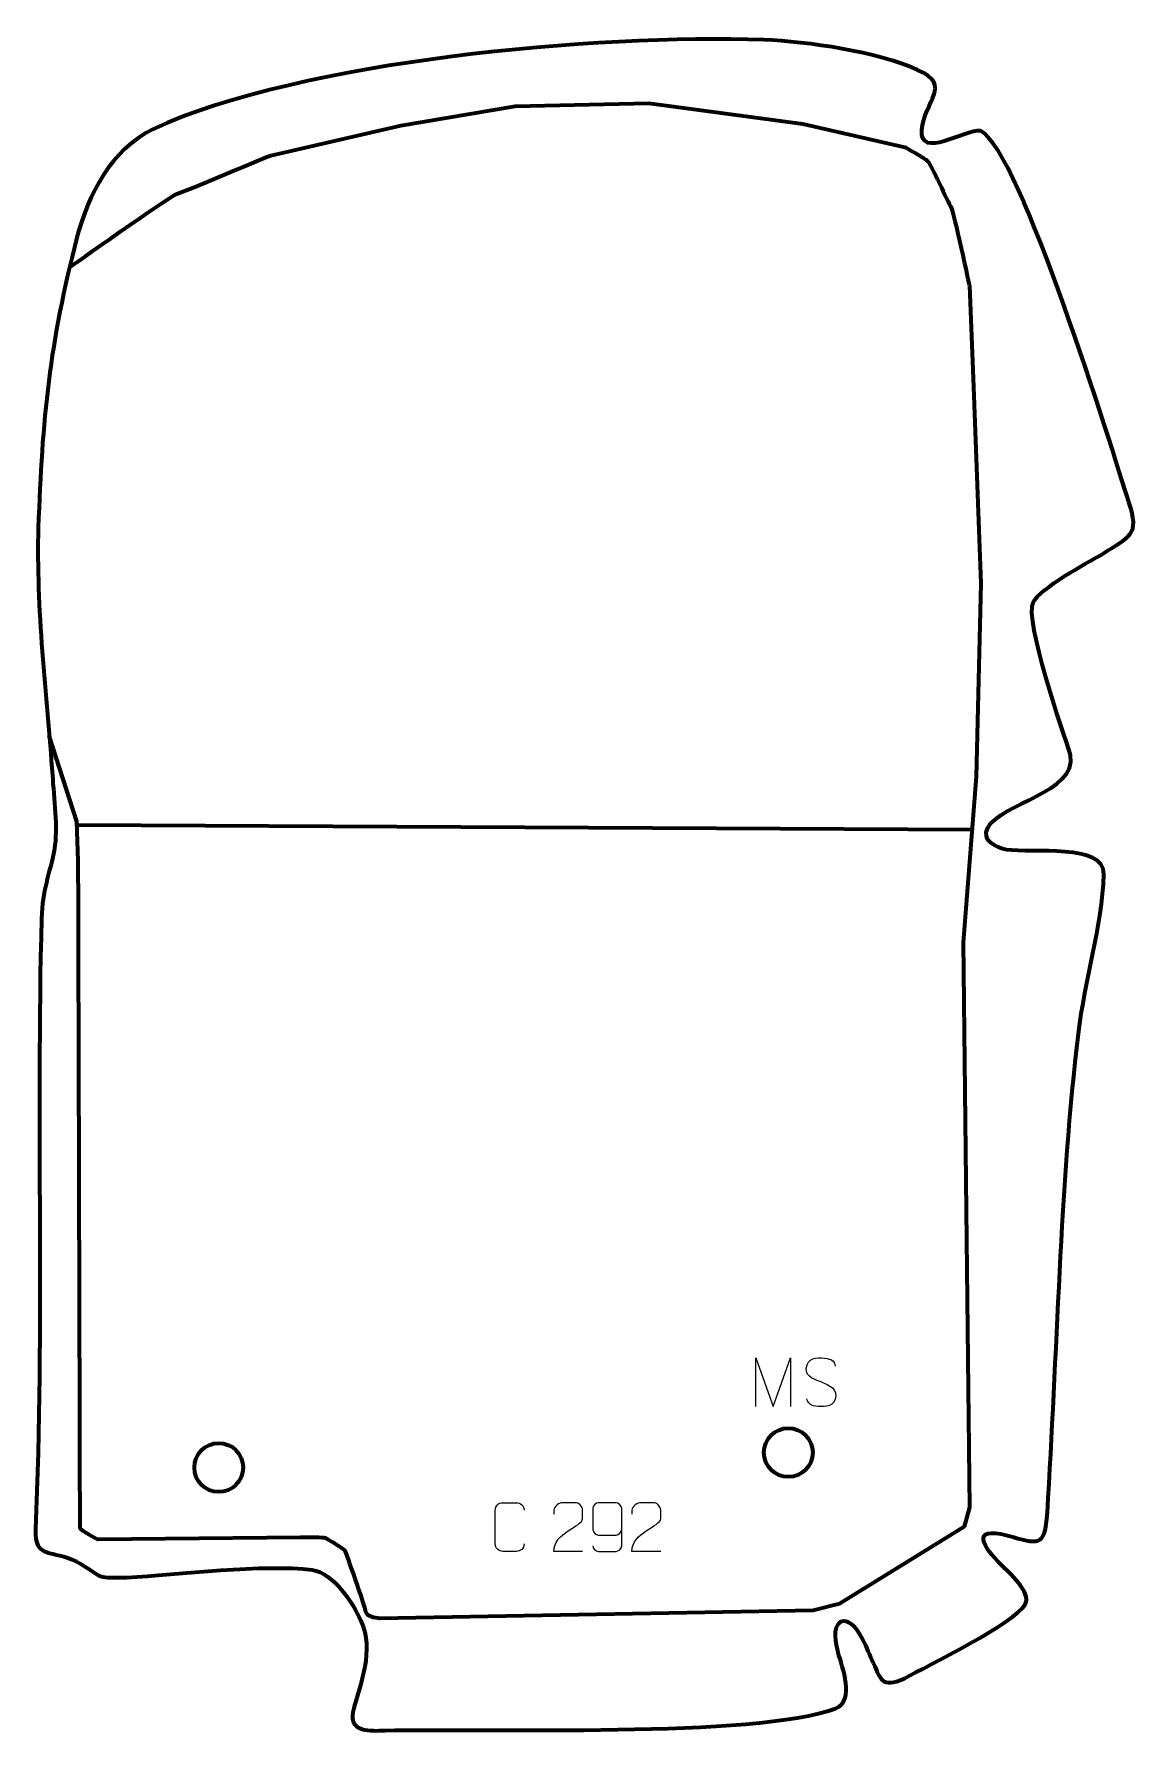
# Model space of a CAD drawing. Header units: millimetres. Extents: x -485 to 82, y -113 to 760.
import ezdxf

# ---------------------------------------------------------------- set-up
doc = ezdxf.new("R2010")
doc.units = ezdxf.units.MM
doc.header["$MEASUREMENT"] = 0
doc.layers.add('layer 2', color=7, linetype='Continuous')
doc.layers.add('layer 3', color=7, linetype='Continuous')

msp = doc.modelspace()

# ---------------------------------------------------------------- linework, layer by layer
at = {"layer": 'layer 2', "color": 140, "lineweight": 158}
msp.add_open_spline([(-466.4961, 640.5502), (-466.4961, 640.5502), (-414.4429, 677.281), (-412.3263, 677.8102), (-412.3263, 677.8102), (-410.2097, 678.3394), (-363.3784, 697.9186), (-363.3784, 697.9186), (-363.3784, 697.9186), (-363.3784, 697.9186), (-296.7033, 713.2644), (-296.7033, 713.2644), (-296.7033, 713.2644), (-296.7033, 713.2644), (-238.2303, 723.054), (-238.2303, 723.054), (-238.2303, 723.054), (-238.2303, 723.054), (-169.7032, 724.6415), (-169.7032, 724.6415), (-169.7032, 724.6415), (-169.7032, 724.6415), (-90.8572, 714.0582), (-90.8572, 714.0582), (-90.8572, 714.0582), (-90.8572, 714.0582), (-38.4697, 702.1519), (-38.4697, 702.1519), (-38.4697, 702.1519), (-38.4697, 702.1519), (-28.4155, 696.5956), (-26.828, 695.0081), (-26.828, 695.0081), (-25.2405, 693.4206), (-16.2446, 673.5769), (-14.9217, 671.4602), (-14.9217, 671.4602), (-13.5988, 669.3435), (-5.3967, 630.9789), (-5.3967, 630.9789), (-5.3967, 630.9789), (-5.3967, 630.9789), (-3.28, 579.3851), (-3.28, 579.3851), (-3.28, 579.3851), (-3.28, 579.3851), (0.4245, 478.5786), (0.4245, 478.5786), (0.4245, 478.5786), (0.4245, 478.5786), (-1.9568, 379.6243), (-1.9568, 379.6243), (-1.9568, 379.6243), (-1.9568, 379.6243), (-8.5714, 294.6929), (-8.5714, 294.6929), (-8.5714, 294.6929), (-8.5714, 294.6929), (-5.396, 5.0886), (-5.396, 5.0886), (-5.396, 5.0886), (-5.396, 5.0886), (-8.0419, -4.7892), (-8.0419, -4.7892), (-8.0419, -4.7892), (-8.0419, -4.7892), (-72.0711, -44.3004), (-72.0711, -44.3004), (-72.0711, -44.3004), (-72.0711, -44.3004), (-85.4985, -47.6786), (-85.4985, -47.6786), (-85.4985, -47.6786), (-85.4985, -47.6786), (-307.4841, -51.7132), (-307.4841, -51.7132), (-307.4841, -51.7132), (-307.4841, -51.7132), (-314.0988, -51.4486), (-314.6279, -48.2736), (-314.6279, -48.2736), (-315.157, -45.0986), (-325.2112, -17.0528), (-325.2112, -17.0528), (-325.2112, -17.0528), (-325.2112, -17.0528), (-334.207, -10.7028), (-336.0591, -10.4382), (-336.0591, -10.4382), (-337.9112, -10.1736), (-348.23, -10.1736), (-348.23, -10.1736), (-348.23, -10.1736), (-348.23, -10.1736), (-451.9467, -11.232), (-451.9467, -11.232), (-451.9467, -11.232), (-451.9467, -11.232), (-461.0748, -6.734), (-461.0748, -5.4111), (-461.0748, -5.4111), (-461.0748, -4.0882), (-462.0008, 336.4308), (-462.0008, 336.4308), (-462.0008, 336.4308), (-462.0008, 336.4308), (-462.6622, 356.6715), (-462.6622, 356.6715), (-462.6622, 356.6715), (-462.6622, 356.6715), (-476.8723, 400.4214), (-476.8723, 400.4214)], degree=3, knots=[0, 0, 0, 0, 0.03448276, 0.03448276, 0.03448276, 0.03448276, 0.06896552, 0.06896552, 0.06896552, 0.06896552, 0.10344828, 0.10344828, 0.10344828, 0.10344828, 0.13793103, 0.13793103, 0.13793103, 0.13793103, 0.17241379, 0.17241379, 0.17241379, 0.17241379, 0.20689655, 0.20689655, 0.20689655, 0.20689655, 0.24137931, 0.24137931, 0.24137931, 0.24137931, 0.27586207, 0.27586207, 0.27586207, 0.27586207, 0.31034483, 0.31034483, 0.31034483, 0.31034483, 0.34482759, 0.34482759, 0.34482759, 0.34482759, 0.37931034, 0.37931034, 0.37931034, 0.37931034, 0.4137931, 0.4137931, 0.4137931, 0.4137931, 0.44827586, 0.44827586, 0.44827586, 0.44827586, 0.48275862, 0.48275862, 0.48275862, 0.48275862, 0.51724138, 0.51724138, 0.51724138, 0.51724138, 0.55172414, 0.55172414, 0.55172414, 0.55172414, 0.5862069, 0.5862069, 0.5862069, 0.5862069, 0.62068966, 0.62068966, 0.62068966, 0.62068966, 0.65517241, 0.65517241, 0.65517241, 0.65517241, 0.68965517, 0.68965517, 0.68965517, 0.68965517, 0.72413793, 0.72413793, 0.72413793, 0.72413793, 0.75862069, 0.75862069, 0.75862069, 0.75862069, 0.79310345, 0.79310345, 0.79310345, 0.79310345, 0.82758621, 0.82758621, 0.82758621, 0.82758621, 0.86206897, 0.86206897, 0.86206897, 0.86206897, 0.89655172, 0.89655172, 0.89655172, 0.89655172, 0.93103448, 0.93103448, 0.93103448, 0.93103448, 1, 1, 1, 1], dxfattribs=at)
msp.add_open_spline([(-462.6056, 354.9402), (-462.6056, 354.9402), (-4.0642, 352.5643), (-4.0642, 352.5643)], degree=3, dxfattribs=at)
at = {"layer": 'layer 3', "color": 250, "lineweight": 200}
for centre in [(-98.1986, 33.2833), (-390.0341, 25.6101)]:
    msp.add_ellipse(centre, major_axis=(0, 12.5), ratio=1, dxfattribs=at)
at = {"layer": 'layer 3', "color": 242, "lineweight": 158}
msp.add_open_spline([(34.5, 2.5372), (33.3483, -15.7994), (29.9254, -13.4186), (14.0131, -9.2159), (14.0131, -9.2159), (-5.6315, -4.0275), (2.0793, -15.6374), (10.7708, -24.2343), (10.7708, -24.2343), (14.8388, -28.2581), (26.4964, -37.9956), (23.1373, -44.4971), (23.1373, -44.4971), (18.3707, -53.723), (-27.2654, -76.1512), (-38.7503, -82.5613), (-38.7503, -82.5613), (-50.7545, -87.57), (-50.8096, -83.0518), (-55.567, -72.5119), (-55.567, -72.5119), (-57.8132, -67.7975), (-64.0056, -50.5158), (-71.2329, -53.2894), (-71.2329, -53.2894), (-75.8274, -56.2282), (-73.6301, -64.794), (-72.6893, -69.2003), (-72.6893, -69.2003), (-70.6066, -76.5946), (-63.817, -93.9646), (-74.0841, -97.8265), (-74.0841, -97.8265), (-114.2216, -112.9239), (-254.4591, -107.9334), (-304.7879, -109.1282), (-304.7879, -109.1282), (-312.4398, -109.3099), (-323.045, -110.1559), (-321.4147, -99.7887), (-321.4147, -99.7887), (-317.5563, -84.7177), (-310.1733, -68.1003), (-317.2287, -52.8948), (-317.2287, -52.8948), (-321.4908, -43.7092), (-331.2233, -28.3073), (-342.1498, -26.843), (-342.1498, -26.843), (-366.2971, -23.6069), (-411.1715, -29.361), (-437.175, -30.6473), (-437.175, -30.6473), (-455.1321, -31.3758), (-448.754, -30.0186), (-463.1301, -22.4656), (-463.1301, -22.4656), (-474.837, -16.3149), (-484.6514, -21.6405), (-483.9596, -5.8911), (-483.9596, -5.8911), (-479.383, 98.3153), (-483.6283, 202.791), (-480.8539, 306.8873), (-480.8539, 306.8873), (-480.4553, 321.8401), (-476.8279, 328.9283), (-474.2471, 342.5476), (-474.2471, 342.5476), (-472.3602, 352.505), (-474.6806, 369.1521), (-475.2354, 380.2867), (-475.2354, 380.2867), (-478.2655, 420.7357), (-483.8054, 466.8925), (-482.4824, 507.1209), (-482.4824, 507.1209), (-480.6721, 562.3751), (-476.6553, 602.578), (-462.6871, 655.7618), (-462.6871, 655.7618), (-456.6592, 678.5273), (-445.368, 700.2418), (-423.683, 711.4068), (-423.683, 711.4068), (-346.5628, 746.5458), (-196.679, 760.0458), (-110.754, 757.0716), (-110.754, 757.0716), (-88.2254, 756.1409), (-52.5115, 750.9665), (-32.1159, 741.7932), (-32.1159, 741.7932), (-13.4329, 733.3901), (-28.7729, 726.156), (-29.8404, 710.6764), (-29.8404, 710.6764), (-30.8751, 695.6719), (-8.3195, 711.1009), (0.2499, 710.4777), (0.2499, 710.4777), (20.9448, 700.2689), (67.5016, 547.3415), (76.3264, 520.2525), (76.3264, 520.2525), (81.9345, 503.0375), (76.9328, 502.8427), (62.5135, 493.6116), (62.5135, 493.6116), (54.4861, 488.7971), (30.8098, 476.3267), (27.2008, 468.7904), (27.2008, 468.7904), (22.8157, 459.6334), (42.269, 403.351), (46.4326, 390.5627), (46.4326, 390.5627), (49.6498, 371.3372), (10.7789, 366.0518), (3.9852, 353.4349), (3.9852, 353.4349), (0.5122, 346.9848), (8.2366, 343.084), (13.6252, 342.169), (13.6252, 342.169), (26.6122, 340.1984), (63.9298, 345.5053), (63.4608, 329.6591), (63.4608, 329.6591), (62.6641, 302.7398), (53.755, 275.641), (50.4137, 247.8954), (50.4137, 247.8954), (41.1266, 170.7765), (39.5743, 81.7665), (34.5, 2.5372)], degree=3, knots=[0, 0, 0, 0, 0.02857143, 0.02857143, 0.02857143, 0.02857143, 0.05714286, 0.05714286, 0.05714286, 0.05714286, 0.08571429, 0.08571429, 0.08571429, 0.08571429, 0.11428571, 0.11428571, 0.11428571, 0.11428571, 0.14285714, 0.14285714, 0.14285714, 0.14285714, 0.17142857, 0.17142857, 0.17142857, 0.17142857, 0.2, 0.2, 0.2, 0.2, 0.22857143, 0.22857143, 0.22857143, 0.22857143, 0.25714286, 0.25714286, 0.25714286, 0.25714286, 0.28571429, 0.28571429, 0.28571429, 0.28571429, 0.31428571, 0.31428571, 0.31428571, 0.31428571, 0.34285714, 0.34285714, 0.34285714, 0.34285714, 0.37142857, 0.37142857, 0.37142857, 0.37142857, 0.4, 0.4, 0.4, 0.4, 0.42857143, 0.42857143, 0.42857143, 0.42857143, 0.45714286, 0.45714286, 0.45714286, 0.45714286, 0.48571429, 0.48571429, 0.48571429, 0.48571429, 0.51428571, 0.51428571, 0.51428571, 0.51428571, 0.54285714, 0.54285714, 0.54285714, 0.54285714, 0.57142857, 0.57142857, 0.57142857, 0.57142857, 0.6, 0.6, 0.6, 0.6, 0.62857143, 0.62857143, 0.62857143, 0.62857143, 0.65714286, 0.65714286, 0.65714286, 0.65714286, 0.68571429, 0.68571429, 0.68571429, 0.68571429, 0.71428571, 0.71428571, 0.71428571, 0.71428571, 0.74285714, 0.74285714, 0.74285714, 0.74285714, 0.77142857, 0.77142857, 0.77142857, 0.77142857, 0.8, 0.8, 0.8, 0.8, 0.82857143, 0.82857143, 0.82857143, 0.82857143, 0.85714286, 0.85714286, 0.85714286, 0.85714286, 0.88571429, 0.88571429, 0.88571429, 0.88571429, 0.91428571, 0.91428571, 0.91428571, 0.91428571, 0.94285714, 0.94285714, 0.94285714, 0.94285714, 1, 1, 1, 1], dxfattribs=at)
at = {"layer": 'layer 3', "color": 250, "lineweight": 9}
for points, knots in [([(-114.8468, 56.8156), (-114.8468, 56.8156), (-114.8468, 81.7735), (-114.8468, 81.7735), (-114.8468, 81.7735), (-114.8468, 81.7735), (-105.9217, 56.8156), (-105.9217, 56.8156), (-105.9217, 56.8156), (-105.9217, 56.8156), (-97.1618, 81.773), (-97.1618, 81.773), (-97.1618, 81.773), (-97.1618, 81.773), (-97.1618, 56.8156), (-97.1618, 56.8156)], [0, 0, 0, 0, 0.2, 0.2, 0.2, 0.2, 0.4, 0.4, 0.4, 0.4, 0.6, 0.6, 0.6, 0.6, 1, 1, 1, 1]), ([(-81.4546, 69.4655), (-85.7029, 70.9359), (-90.611, 72.7317), (-88.6059, 78.252), (-88.6059, 78.252), (-87.1024, 82.3919), (-81.8888, 82.0034), (-78.2852, 81.4023), (-78.2852, 81.4023), (-75.4246, 80.9251), (-74.5599, 79.7119), (-74.2493, 77.6278)], [0, 0, 0, 0, 0.25, 0.25, 0.25, 0.25, 0.5, 0.5, 0.5, 0.5, 1, 1, 1, 1]), ([(-81.4546, 69.4654), (-77.436, 67.8187), (-72.4065, 65.9304), (-74.2405, 60.5701), (-74.2405, 60.5701), (-75.7003, 56.3037), (-80.6111, 56.5604), (-84.3372, 57.1151), (-84.3372, 57.1151), (-87.0872, 57.5249), (-88.3081, 58.7384), (-88.6861, 60.8506)], [0, 0, 0, 0, 0.25, 0.25, 0.25, 0.25, 0.5, 0.5, 0.5, 0.5, 1, 1, 1, 1]), ([(-233.5466, -13.5493), (-233.6864, -15.8727), (-235.3636, -17.3523), (-237.5113, -17.3631), (-237.5113, -17.3631), (-239.8432, -17.3627), (-242.1751, -17.3627), (-244.5066, -17.3631), (-244.5066, -17.3631), (-246.4316, -17.4685), (-248.4037, -15.584), (-248.3925, -13.5667), (-248.3925, -13.5667), (-248.3921, -7.7966), (-248.3921, -2.0269), (-248.3925, 3.7424), (-248.3925, 3.7424), (-248.3883, 5.8805), (-246.6416, 7.5997), (-244.4892, 7.5862), (-244.4892, 7.5862), (-242.1635, 7.5862), (-239.8374, 7.5862), (-237.5113, 7.5862), (-237.5113, 7.5862), (-235.5647, 7.6217), (-233.5733, 6.1302), (-233.5466, 3.6926)], [0, 0, 0, 0, 0.125, 0.125, 0.125, 0.125, 0.25, 0.25, 0.25, 0.25, 0.375, 0.375, 0.375, 0.375, 0.5, 0.5, 0.5, 0.5, 0.625, 0.625, 0.625, 0.625, 0.75, 0.75, 0.75, 0.75, 1, 1, 1, 1]), ([(-203.5982, -17.3774), (-208.5126, -17.3771), (-213.427, -17.3771), (-218.3411, -17.3774), (-218.3411, -17.3774), (-218.3411, -7.4451), (-203.6901, -4.8039), (-203.5982, -0.4936), (-203.5982, -0.4936), (-203.5985, 0.9305), (-203.5985, 2.3542), (-203.5982, 3.7775), (-203.5982, 3.7775), (-203.6151, 5.8546), (-205.7379, 7.5794), (-207.4089, 7.5967), (-207.4089, 7.5967), (-209.4821, 7.5963), (-211.555, 7.5963), (-213.6274, 7.5967), (-213.6274, 7.5967), (-215.4495, 7.6132), (-218.2742, 5.8211), (-218.3411, 3.7275), (-218.3411, 3.7275), (-218.3411, 3.7275), (-218.3411, 1.6727), (-218.3411, 1.6727)], [0, 0, 0, 0, 0.125, 0.125, 0.125, 0.125, 0.25, 0.25, 0.25, 0.25, 0.375, 0.375, 0.375, 0.375, 0.5, 0.5, 0.5, 0.5, 0.625, 0.625, 0.625, 0.625, 0.75, 0.75, 0.75, 0.75, 1, 1, 1, 1]), ([(-198.3995, -14.431), (-198.3754, -15.7705), (-197.0192, -17.4238), (-195.4473, -17.3894), (-195.4473, -17.3894), (-192.4625, -17.3891), (-189.4773, -17.3891), (-186.4919, -17.3894), (-186.4919, -17.3894), (-185.2728, -17.4044), (-183.5446, -15.9668), (-183.5396, -14.431), (-183.5396, -14.431), (-183.5399, -8.0706), (-183.5399, -1.7098), (-183.5396, 4.651), (-183.5396, 4.651), (-183.5443, 5.8139), (-185.2728, 7.585), (-186.4919, 7.6094), (-186.4919, 7.6094), (-189.4773, 7.6091), (-192.4625, 7.6091), (-195.4473, 7.6094), (-195.4473, 7.6094), (-196.7254, 7.5656), (-198.3951, 5.9511), (-198.3995, 4.651), (-198.3995, 4.651), (-198.3995, 1.0676), (-198.3995, -2.5154), (-198.3995, -6.0982), (-198.3995, -6.0982), (-198.361, -7.5764), (-196.7783, -9.0093), (-195.4473, -9.0072), (-195.4473, -9.0072), (-192.4625, -9.0075), (-189.4773, -9.0075), (-186.4919, -9.0072), (-186.4919, -9.0072), (-185.1624, -9.0122), (-183.5194, -7.505), (-183.5611, -6.0764)], [0, 0, 0, 0, 0.08333333, 0.08333333, 0.08333333, 0.08333333, 0.16666667, 0.16666667, 0.16666667, 0.16666667, 0.25, 0.25, 0.25, 0.25, 0.33333333, 0.33333333, 0.33333333, 0.33333333, 0.41666667, 0.41666667, 0.41666667, 0.41666667, 0.5, 0.5, 0.5, 0.5, 0.58333333, 0.58333333, 0.58333333, 0.58333333, 0.66666667, 0.66666667, 0.66666667, 0.66666667, 0.75, 0.75, 0.75, 0.75, 0.83333333, 0.83333333, 0.83333333, 0.83333333, 1, 1, 1, 1]), ([(-163.5982, -17.3774), (-168.5126, -17.3771), (-173.427, -17.3771), (-178.3411, -17.3774), (-178.3411, -17.3774), (-178.3411, -7.4451), (-163.6901, -4.8039), (-163.5982, -0.4936), (-163.5982, -0.4936), (-163.5985, 0.9305), (-163.5985, 2.3542), (-163.5982, 3.7775), (-163.5982, 3.7775), (-163.6151, 5.8546), (-165.7379, 7.5794), (-167.4089, 7.5967), (-167.4089, 7.5967), (-169.4821, 7.5963), (-171.555, 7.5963), (-173.6274, 7.5967), (-173.6274, 7.5967), (-175.4495, 7.6132), (-178.2742, 5.8211), (-178.3411, 3.7275), (-178.3411, 3.7275), (-178.3411, 3.7275), (-178.3411, 1.6727), (-178.3411, 1.6727)], [0, 0, 0, 0, 0.125, 0.125, 0.125, 0.125, 0.25, 0.25, 0.25, 0.25, 0.375, 0.375, 0.375, 0.375, 0.5, 0.5, 0.5, 0.5, 0.625, 0.625, 0.625, 0.625, 0.75, 0.75, 0.75, 0.75, 1, 1, 1, 1])]:
    msp.add_open_spline(points, degree=3, knots=knots, dxfattribs=at)

doc.saveas('drawing.dxf')
